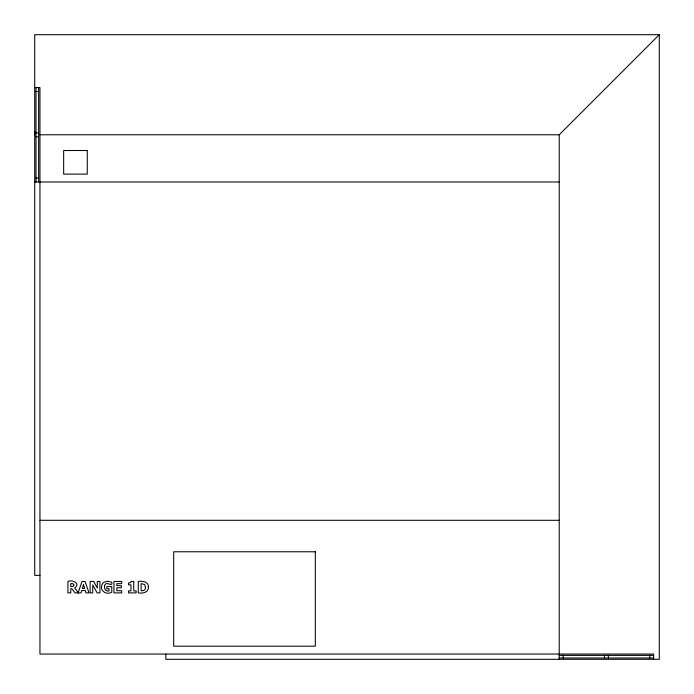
<?xml version="1.0" encoding="UTF-8"?>
<svg xmlns="http://www.w3.org/2000/svg" width="694" height="694" viewBox="0 0 694 694"><rect width="100%" height="100%" fill="white"/><g stroke="black" fill="none" stroke-linecap="round" stroke-linejoin="round"><path stroke-width="1.04" d="M34.709 134.775L35.064 131.556M78.118 592.893L81.979 581.459L85.11 581.459L88.979 592.893L86.021 592.893L85.301 590.559L81.71 590.559L80.998 592.893L74.995 592.893L71.812 588.703L70.779 588.703L70.779 592.893L67.925 592.893L67.925 581.459C72.454 579.369 81.042 583.524 74.657 588.035L78.5 592.893M559.217 659.3L559.225 134.775L659.291 34.7L34.709 34.7L34.709 575.378L39.957 575.378M34.709 87.574L39.957 87.574L39.957 654.052L653.627 654.052L653.627 659.3M36.019 91.504L38.638 91.504M36.019 132.814L38.638 132.814M39.957 134.775L559.217 134.775M36.019 136.744L38.638 136.744M36.019 178.054L38.638 178.054M34.709 181.984L559.217 181.984M39.957 520.3L559.217 520.3M559.217 655.37L653.627 655.37M559.217 657.99L653.627 657.99M659.291 34.7L659.291 659.3L165.823 659.3L165.823 654.052M649.697 655.37L649.697 657.99M608.386 655.37L608.386 657.99M604.457 655.37L604.457 657.99M563.146 655.37L563.146 657.99M38.638 87.574L38.638 181.984M36.019 87.574L36.019 181.984M104.594 586.239C103.84 588.972 106.208 591.626 109.001 591.002L109.001 588.755L106.789 588.755L106.789 586.612L111.786 586.612L111.786 592.242C106.659 595.365 99.346 590.846 101.966 584.747A5.248 5.248 0 0 1 104.039 582.153L107.544 581.242L111.743 582.249C113.504 587.974 104.968 579.811 104.594 586.239M145.514 587.167L145.141 589.076A2.854 2.854 0 0 1 143.458 590.603L141.125 590.75L141.125 583.593L144.63 584.521L145.514 587.167M148.464 587.193C148.646 592.615 142.391 593.639 138.253 592.893L138.253 581.459C142.391 580.731 148.733 581.711 148.464 587.193M73.876 584.964L73.33 586.256L70.779 586.647L70.779 583.567L73.165 583.741L73.876 584.964M131.244 581.433L130.437 582.7L128.546 582.986L128.546 584.851L130.958 584.851L130.958 590.898L128.546 590.898L128.546 592.893L136.111 592.893L136.111 590.898L133.751 590.898L133.751 581.433L131.244 581.433M83.506 584.721L82.343 588.486L84.677 588.486L83.506 584.721M87.262 150.511L63.657 150.511L63.657 174.116L87.262 174.116L87.262 150.511M315.31 551.773L173.691 551.773L173.691 646.183L315.31 646.183L315.31 551.773M93.638 581.459L90.116 581.459L90.116 592.893L92.736 592.893L92.736 584.921L97.151 592.893L99.91 592.893L99.91 581.459L97.29 581.459L97.29 588.009L93.638 581.459M121.684 581.459L113.955 581.459L113.955 592.893L121.684 592.893L121.684 590.715L116.809 590.715L116.809 587.827L121.303 587.827L121.303 585.649L116.809 585.649L116.809 583.645L121.684 583.645L121.684 581.459"/></g></svg>
